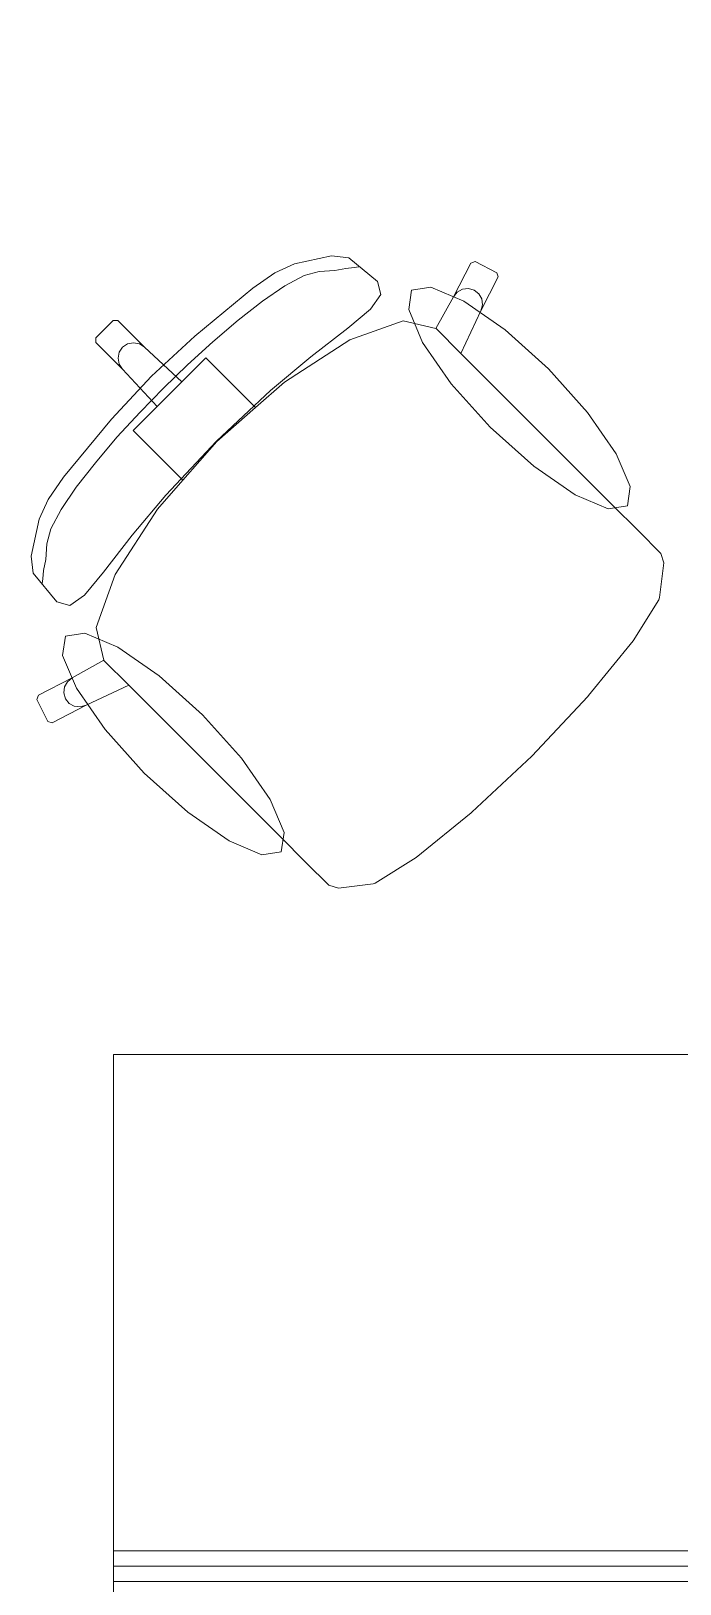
# Model space of a CAD drawing. Header units: inches. Extents: x -38 to 5698, y -33 to 92.
# Drawn here: x 135.11 to 135.743, y 34.758 to 36.275 of the extents above; entities that cross this region are included whole.
import ezdxf

# ---------------------------------------------------------------- set-up
doc = ezdxf.new("R2010")
doc.units = ezdxf.units.IN
doc.header["$MEASUREMENT"] = 0
doc.layers.add('Interior - Mobiliario', color=7, linetype='Continuous')

msp = doc.modelspace()

# ---------------------------------------------------------------- linework, layer by layer
at = {"layer": 'Interior - Mobiliario', "color": 175, "linetype": 'Continuous', "lineweight": 13}
for p, q in [((135.367, 36.0476), (135.3478, 36.0386)), ((135.4031, 36.0554), (135.367, 36.0476)), ((135.391, 36.0399), (135.4064, 36.041)), ((135.4199, 36.0535), (135.4031, 36.0554)), ((135.4064, 36.041), (135.4171, 36.0431)), ((135.4171, 36.0431), (135.4252, 36.0439)), ((135.4478, 36.0303), (135.4199, 36.0535)), ((135.4252, 36.0439), (135.4297, 36.0447)), ((135.5391, 36.0483), (135.5221, 36.0152)), ((135.5432, 36.0497), (135.5391, 36.0483)), ((135.5645, 36.0388), (135.5432, 36.0497)), ((135.3478, 36.0386), (135.3261, 36.0237)), ((135.3356, 36.0112), (135.3574, 36.026)), ((135.3574, 36.026), (135.3762, 36.036)), ((135.3762, 36.036), (135.391, 36.0399)), ((135.4512, 36.0174), (135.4478, 36.0303)), ((135.5489, 36.0017), (135.5658, 36.0348)), ((135.5658, 36.0348), (135.5645, 36.0388)), ((135.3261, 36.0237), (135.2694, 35.9769)), ((135.3118, 35.9926), (135.3356, 36.0112)), ((135.4412, 36.0031), (135.4512, 36.0174)), ((135.5221, 36.0152), (135.5048, 35.9842)), ((135.5258, 36.0198), (135.5221, 36.0152)), ((135.5309, 36.0227), (135.5258, 36.0198)), ((135.5368, 36.0234), (135.5309, 36.0227)), ((135.5424, 36.0219), (135.5368, 36.0234)), ((135.547, 36.0183), (135.5424, 36.0219)), ((135.5498, 36.0132), (135.547, 36.0183)), ((135.5505, 36.0074), (135.5498, 36.0132)), ((135.4189, 35.9845), (135.4412, 36.0031)), ((135.5293, 35.9599), (135.5489, 36.0017)), ((135.5489, 36.0017), (135.5505, 36.0074)), ((135.1728, 35.9751), (135.1814, 35.9836)), ((135.1899, 35.9921), (135.1814, 35.9836)), ((135.1942, 35.9922), (135.1899, 35.9921)), ((135.2203, 35.9661), (135.1942, 35.9922)), ((135.287, 35.9714), (135.3118, 35.9926)), ((135.3827, 35.9565), (135.4189, 35.9845)), ((135.4729, 35.9917), (135.4209, 35.9733)), ((135.5048, 35.9842), (135.4729, 35.9917)), ((135.5051, 35.9842), (135.5048, 35.9842)), ((135.5051, 35.9842), (135.5293, 35.9599)), ((135.1728, 35.9708), (135.1728, 35.9751)), ((135.1989, 35.9447), (135.1728, 35.9708)), ((135.1957, 35.9611), (135.199, 35.966)), ((135.2039, 35.9692), (135.199, 35.966)), ((135.2097, 35.9704), (135.2039, 35.9692)), ((135.2154, 35.9693), (135.2097, 35.9704)), ((135.2203, 35.9661), (135.2154, 35.9693)), ((135.2568, 35.9321), (135.2203, 35.9661)), ((135.2694, 35.9769), (135.2272, 35.9378)), ((135.2624, 35.9489), (135.287, 35.9714)), ((135.4209, 35.9733), (135.3571, 35.932)), ((135.1946, 35.9553), (135.1957, 35.9611)), ((135.1957, 35.9496), (135.1946, 35.9553)), ((135.1989, 35.9447), (135.1957, 35.9496)), ((135.2804, 35.9557), (135.2568, 35.9321)), ((135.3016, 35.9346), (135.2804, 35.9557)), ((135.3434, 35.9238), (135.3827, 35.9565)), ((135.6771, 35.8121), (135.5293, 35.9599)), ((135.1881, 35.8956), (135.2272, 35.9378)), ((135.2329, 35.9082), (135.1989, 35.9447)), ((135.2389, 35.9261), (135.2624, 35.9489)), ((135.3289, 35.9072), (135.3016, 35.9346)), ((135.2389, 35.9261), (135.2161, 35.9026)), ((135.2329, 35.9082), (135.2448, 35.9201)), ((135.2568, 35.9321), (135.2448, 35.9201)), ((135.2906, 35.8743), (135.3434, 35.9238)), ((135.3571, 35.932), (135.3289, 35.9072)), ((135.2093, 35.8846), (135.2329, 35.9082)), ((135.3289, 35.9072), (135.2911, 35.8739)), ((135.1412, 35.8389), (135.1881, 35.8956)), ((135.2161, 35.9026), (135.1935, 35.878)), ((135.1935, 35.878), (135.1724, 35.8532)), ((135.2304, 35.8634), (135.2093, 35.8846)), ((135.2906, 35.8743), (135.2412, 35.8216)), ((135.2578, 35.836), (135.2911, 35.8739)), ((135.2578, 35.836), (135.2304, 35.8634)), ((135.1724, 35.8532), (135.1538, 35.8294)), ((135.1263, 35.8172), (135.1412, 35.8389)), ((135.1538, 35.8294), (135.139, 35.8076)), ((135.233, 35.8079), (135.2578, 35.836)), ((135.1174, 35.798), (135.1263, 35.8172)), ((135.2412, 35.8216), (135.2084, 35.7823)), ((135.1096, 35.7618), (135.1174, 35.798)), ((135.139, 35.8076), (135.129, 35.7887)), ((135.1917, 35.7441), (135.233, 35.8079)), ((135.7027, 35.7866), (135.6771, 35.8121)), ((135.129, 35.7887), (135.1251, 35.774)), ((135.7246, 35.7646), (135.7027, 35.7866)), ((135.1251, 35.774), (135.1239, 35.7586)), ((135.2084, 35.7823), (135.1805, 35.7461)), ((135.1115, 35.7451), (135.1096, 35.7618)), ((135.1239, 35.7586), (135.1219, 35.7478)), ((135.7235, 35.7214), (135.7275, 35.7553)), ((135.7275, 35.7553), (135.7246, 35.7646)), ((135.1347, 35.7172), (135.1115, 35.7451)), ((135.1211, 35.7398), (135.1203, 35.7353)), ((135.1219, 35.7478), (135.1211, 35.7398)), ((135.1805, 35.7461), (135.1619, 35.7238)), ((135.1733, 35.6921), (135.1917, 35.7441)), ((135.1619, 35.7238), (135.1476, 35.7138)), ((135.1476, 35.7138), (135.1347, 35.7172)), ((135.6977, 35.6792), (135.7226, 35.7193)), ((135.7226, 35.7193), (135.7235, 35.7214)), ((135.1808, 35.6601), (135.1733, 35.6921)), ((135.6541, 35.6256), (135.6977, 35.6792)), ((135.1498, 35.6428), (135.1808, 35.6601)), ((135.1808, 35.6599), (135.1808, 35.6601)), ((135.1808, 35.6599), (135.205, 35.6357)), ((135.1167, 35.6259), (135.1498, 35.6428)), ((135.1415, 35.6282), (135.1422, 35.6341)), ((135.1422, 35.6341), (135.1451, 35.6392)), ((135.1451, 35.6392), (135.1498, 35.6428)), ((135.205, 35.6357), (135.1633, 35.6161)), ((135.3529, 35.4878), (135.205, 35.6357)), ((135.1153, 35.6218), (135.1167, 35.6259)), ((135.1261, 35.6004), (135.1153, 35.6218)), ((135.1633, 35.6161), (135.1302, 35.5991)), ((135.1431, 35.6226), (135.1415, 35.6282)), ((135.1467, 35.618), (135.1431, 35.6226)), ((135.1518, 35.6152), (135.1467, 35.618)), ((135.1633, 35.6161), (135.1576, 35.6145)), ((135.5986, 35.5664), (135.6534, 35.6247)), ((135.6534, 35.6247), (135.6541, 35.6256)), ((135.1576, 35.6145), (135.1518, 35.6152)), ((135.1302, 35.5991), (135.1261, 35.6004)), ((135.5986, 35.5664), (135.5402, 35.5116)), ((135.5394, 35.5109), (135.4857, 35.4673)), ((135.5402, 35.5116), (135.5394, 35.5109)), ((135.3784, 35.4623), (135.3529, 35.4878)), ((135.4857, 35.4673), (135.4457, 35.4424)), ((135.4004, 35.4404), (135.3784, 35.4623)), ((135.4097, 35.4375), (135.4004, 35.4404)), ((135.4436, 35.4415), (135.4097, 35.4375)), ((135.4457, 35.4424), (135.4436, 35.4415)), ((135.19, 34.79), (135.19, 34.76)), ((136.475, 34.79), (135.19, 34.79)), ((135.19, 34.76), (136.475, 34.76))]:
    msp.add_line(p, q, dxfattribs=at)
at = {"layer": 'Interior - Mobiliario', "color": 175, "linetype": 'Continuous', "lineweight": 13, "flags": 128}
for points in [[(136.49, 34.775), (136.49, 36.275), (135.89, 36.275), (135.89, 35.275), (135.19, 35.275), (135.19, 34.775)], [(135.6151, 35.9448), (135.5726, 35.983), (135.5322, 36.011), (135.5001, 36.0246), (135.4812, 36.0217), (135.4784, 36.0028), (135.492, 35.9708), (135.52, 35.9304), (135.5581, 35.8879), (135.6006, 35.8498), (135.641, 35.8218), (135.6731, 35.8081), (135.692, 35.811), (135.6948, 35.8299), (135.6812, 35.862), (135.6532, 35.9024)], [(135.2201, 35.5499), (135.182, 35.5924), (135.154, 35.6328), (135.1404, 35.6648), (135.1432, 35.6837), (135.1621, 35.6866), (135.1942, 35.673), (135.2346, 35.645), (135.2771, 35.6068), (135.3152, 35.5644), (135.3432, 35.524), (135.3568, 35.4919), (135.354, 35.473), (135.335, 35.4701), (135.303, 35.4837), (135.2626, 35.5118)], [(136.49, 34.775), (136.49, 33.275), (135.89, 33.275), (135.89, 34.275), (135.19, 34.275), (135.19, 34.775)]]:
    msp.add_lwpolyline(points, close=True, dxfattribs=at)

doc.saveas('drawing.dxf')
